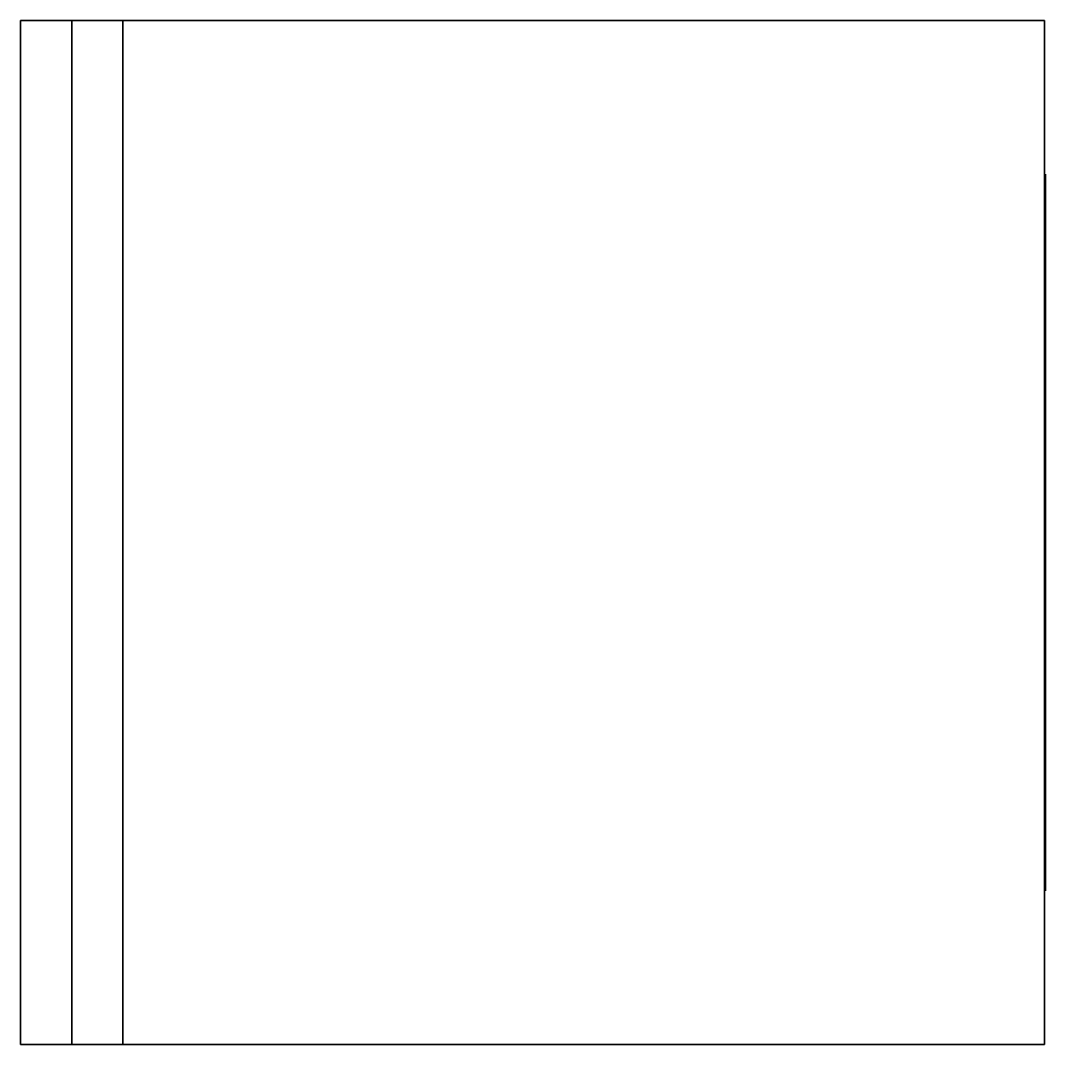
# Model space of a CAD drawing. Extents: x 0 to 1201, y 0 to 1200.
import ezdxf

# ---------------------------------------------------------------- set-up
doc = ezdxf.new("R2010")
doc.units = 0
doc.header["$MEASUREMENT"] = 0
doc.layers.add('3D', color=4, linetype='CONTINUOUS')

msp = doc.modelspace()

# ---------------------------------------------------------------- linework, layer by layer
at = {"layer": '3D', "linetype": 'CONTINUOUS'}
for points in [[(0, 1200), (1200, 1200), (1200, 1200, 1200), (0, 1200, 1200)], [(0, 0, 1380), (0, 1200, 1380), (60, 1200, 1380), (60, 0, 1380)], [(0, 0), (0, 1200), (0, 1200, 1380), (0, 0, 1380)], [(120, 1200, 1200), (0, 1200, 1200), (0, 1200, 1380), (60, 1200, 1380)], [(60, 0, 1380), (60, 1200, 1380), (120, 1200, 1200), (120, 0, 1200)], [(120, 0, 1200), (120, 1200, 1200), (1200, 1200, 1200), (1200, 0, 1200)], [(1200, 0, 300), (1200, 1200, 300), (1200, 1200, 1200), (1200, 0, 1200)], [(1200, 0), (1200, 1200), (1200, 1200, 300), (1200, 0, 300)], [(1201.2, 204, 444), (1201.2, 180, 420), (1201.2, 1020, 420), (1201.2, 996, 444)], [(1201.2, 1020, 420), (1201.2, 996, 444), (1201.2, 996, 1056), (1201.2, 1020, 1080)], [(1201.2, 996, 1056), (1201.2, 1020, 1080), (1201.2, 180, 1080), (1201.2, 204, 1056)], [(1201.2, 360, 600), (1201.2, 840, 600), (1201.2, 840, 900), (1201.2, 360, 900)], [(1201.2, 180, 1080), (1201.2, 180, 420), (1201.2, 204, 444), (1201.2, 204, 1056)], [(0, 0), (1200, 0), (1200, 0, 1200), (0, 0, 1200)], [(120, 0, 1200), (0, 0, 1200), (0, 0, 1380), (60, 0, 1380)]]:
    msp.add_3dface(points, dxfattribs=at)

doc.saveas('drawing.dxf')
